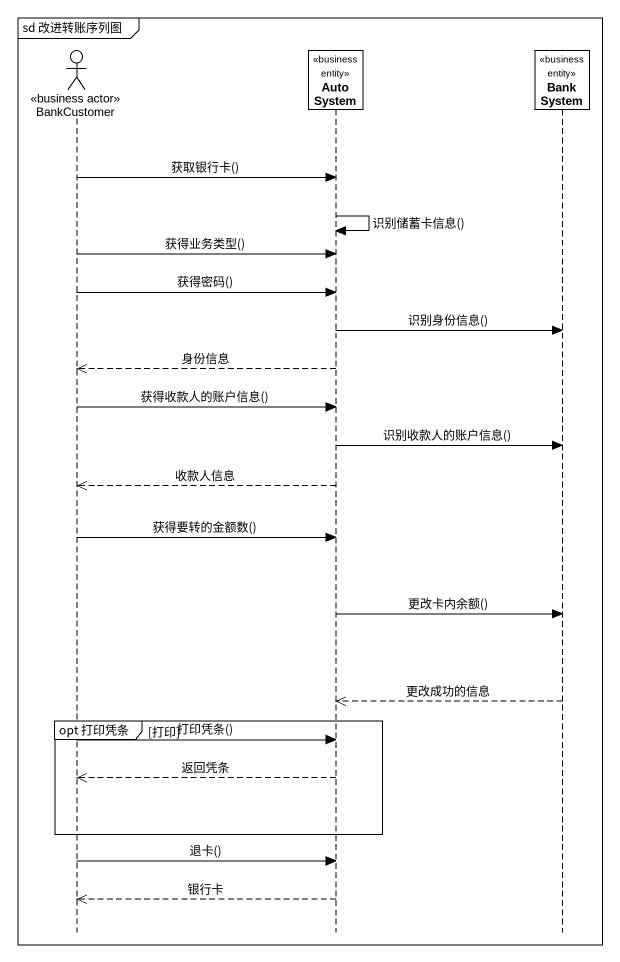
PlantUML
@startuml
mainframe sd 改进转账序列图
hide footbox
actor BankCustomer <<business actor>>
participant AutoSystem <<business entity>>
participant BankSystem <<business entity>>

BankCustomer -> AutoSystem : 获取银行卡()
AutoSystem -> AutoSystem : 识别储蓄卡信息()
BankCustomer -> AutoSystem : 获得业务类型()
BankCustomer -> AutoSystem : 获得密码()
AutoSystem -> BankSystem : 识别身份信息()
AutoSystem -->> BankCustomer : 身份信息
BankCustomer -> AutoSystem : 获得收款人的账户信息()
AutoSystem -> BankSystem : 识别收款人的账户信息()
AutoSystem -->> BankCustomer : 收款人信息
BankCustomer -> AutoSystem : 获得要转的金额数()
AutoSystem -> BankSystem : 更改卡内余额()
BankSystem -->> AutoSystem : 更改成功的信息
group opt 打印凭条 [打印]
  BankCustomer -> AutoSystem : 打印凭条()
  AutoSystem -->> BankCustomer : 返回凭条
end
BankCustomer -> AutoSystem : 退卡()
AutoSystem -->> BankCustomer : 银行卡
@enduml
